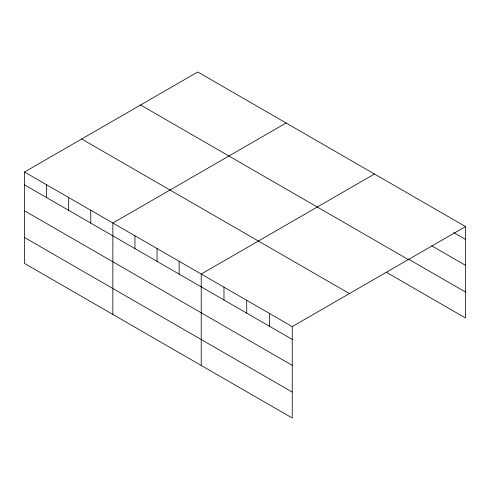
<?xml version="1.0" encoding="UTF-8"?>
<svg xmlns="http://www.w3.org/2000/svg" width="490" height="490" viewBox="0 0 490 490"><rect width="100%" height="100%" fill="white"/><g stroke="black" fill="none" stroke-linecap="round" stroke-linejoin="round"><path stroke-width="0.73" d="M292.242 365.356L292.242 326.597L24.5 172.014L24.5 263.43L292.242 418.013L292.242 365.356L24.5 210.774M386.169 272.189L465.5 317.986L465.5 226.57L197.758 71.987L24.5 172.014M286.111 122.996L112.853 223.024L112.853 314.445M374.464 174.011L201.212 274.039L201.212 365.454M292.242 326.597L465.5 226.57M453.795 232.634L465.5 239.389M431.69 245.802L465.5 265.329M408.28 259.014L465.5 292.046M140.581 104.995L408.323 259.578M81.677 139.007L349.419 293.584M24.5 184.834L292.242 339.417M24.5 237.497L292.242 392.08M269.488 313.453L269.488 326.279M246.727 300.315L246.727 313.141M223.973 287.177L223.973 299.996M179.126 261.286L179.126 274.106M157.033 248.534L157.033 261.354M134.946 235.776L134.946 248.602M90.766 210.271L90.766 223.097M68.68 197.519L68.68 210.339M46.587 184.767L46.587 197.586"/></g></svg>
